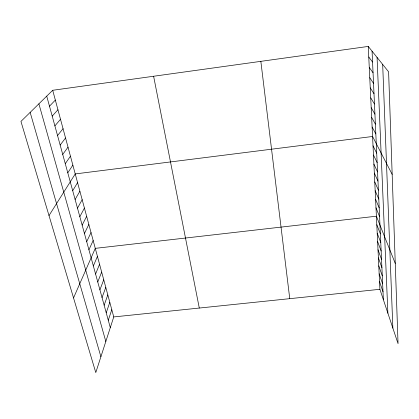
<?xml version="1.0" encoding="UTF-8"?>
<svg xmlns="http://www.w3.org/2000/svg" width="419" height="419" viewBox="0 0 419 419"><rect width="100%" height="100%" fill="white"/><g stroke="black" fill="none" stroke-linecap="round" stroke-linejoin="round"><path stroke-width="0.63" d="M52.7 90.279L113.748 316.932L95.783 372.58L20.95 121.421L52.7 90.279L368.259 46.42L388.602 71.811L398.05 343.643L379.897 289.304L368.259 46.42M108.27 320.247L111.794 309.678M106.222 312.784L109.815 302.335M104.142 305.226L107.814 294.908M102.042 297.574L105.787 287.387M99.916 289.822L103.739 279.772M97.758 281.977L101.665 272.067M95.579 274.026L99.56 264.263M93.364 265.976L97.433 256.36M73.54 297.925L95.275 248.357L376.398 216.204L395.258 263.41M88.928 249.808L93.159 240.496M86.696 241.69L91.017 232.535M84.439 233.467L88.844 224.479M82.15 225.139L86.649 216.319M79.835 216.702L84.423 208.054M77.484 208.154L82.166 199.685M75.106 199.496L79.882 191.211M72.697 190.724L77.573 182.626M49.007 215.591L75.231 173.927L372.575 136.484L392.163 174.372M67.784 172.822L72.859 165.117M65.275 163.688L70.455 156.193M62.735 154.433L68.019 147.153M60.158 145.053L65.547 137.987M57.544 135.541L63.049 128.701M54.894 125.894L60.514 119.289M52.207 116.115L57.942 109.752M49.484 106.201L55.339 100.083M113.748 316.932L379.897 289.304M368.767 57L372.559 62.049M369.265 67.433L373.046 72.77M369.757 77.714L373.528 83.334M370.244 87.849L373.999 93.746M370.726 97.847L374.471 104.012M371.197 107.709L374.926 114.125M371.663 117.43L375.382 124.103M372.124 127.025L375.827 133.933M373.025 145.817L376.707 153.192M373.465 155.03L377.137 162.624M373.9 164.117L377.556 171.926M374.329 173.084L377.975 181.102M374.754 181.935L378.388 190.153M375.173 190.671L378.792 199.088M375.586 199.292L379.195 207.897M375.995 207.803L379.588 216.592M376.807 224.752L380.379 233.902M377.21 233.189L380.771 242.507M377.608 241.512L381.154 251.002M378.001 249.734L381.536 259.387M378.394 257.847L381.913 267.662M378.776 265.861L382.285 275.828M379.153 273.775L382.652 283.888M379.53 281.589L383.013 291.844M30.152 112.397L100.895 356.737M38.888 103.828L105.818 341.485M46.724 96.14L110.297 327.621M153.611 76.253L199.292 308.049M260.848 61.352L289.754 298.658M372.067 51.17L383.369 299.7M377.069 57.419L387.884 313.213M382.673 64.411L392.865 328.119"/></g></svg>
